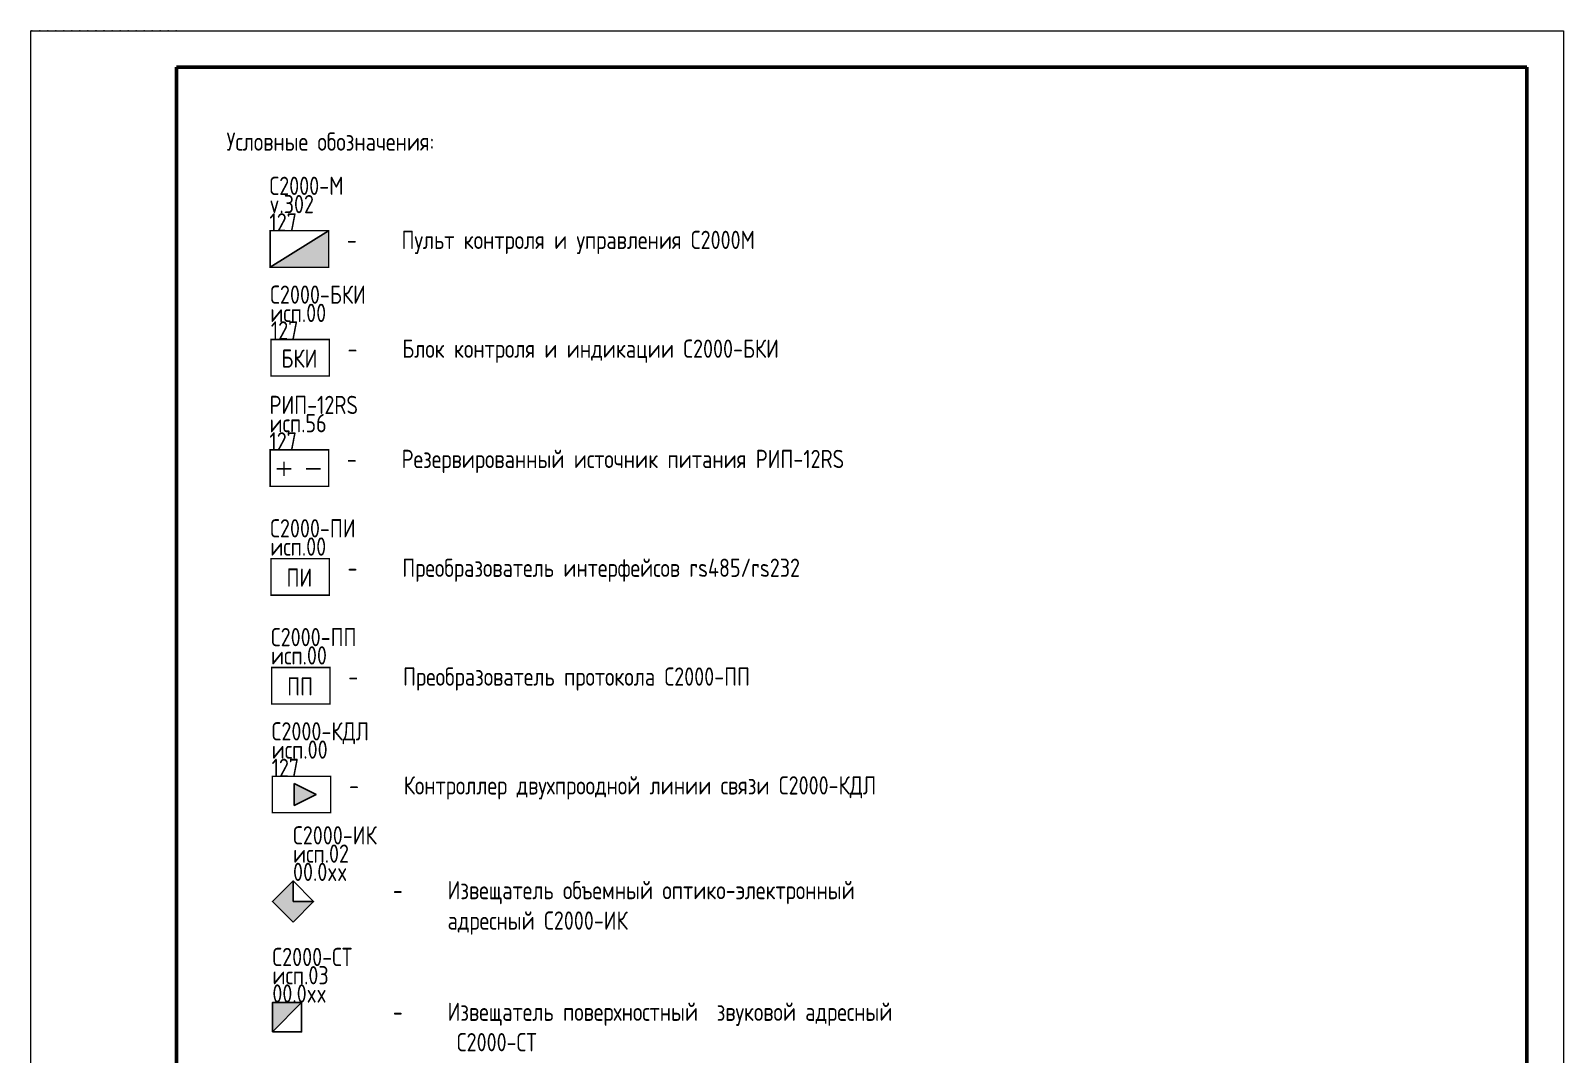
# Paper-space layout 'уго' of a CAD drawing. Header units: millimetres. Extents: x 0 to 210, y 0 to 297.
# Drawn here: x 0 to 210, y 156.8 to 297 of the extents above; entities that cross this region are included whole.
import ezdxf

# ---------------------------------------------------------------- set-up
doc = ezdxf.new("R2010")
doc.units = ezdxf.units.MM
doc.linetypes.add('Точки', pattern=[1, 0, -1])
for name, color, linetype, lineweight in [('Линии перегиба', 7, 'Точки', 9), ('Тонкие линии', 7, 'Continuous', 18), ('Черная_6__С', 7, 'Continuous', 50)]:
    doc.layers.add(name, color=color, linetype=linetype, lineweight=lineweight)
doc.layers.add('Охранная сигнализация', color=5, linetype='Continuous')
doc.styles.add('-ISOCPEUR-', font='ISOCPEUR.TTF', dxfattribs={"width": 0.8, "height": 2.5})

# ---------------------------------------------------------------- blocks, each defined once
blk = doc.blocks.new('*U38')
at = {"const_width": 0.2}
blk.add_lwpolyline([(0.1000001212158281, 0.09999996829662905), (8.100000121215828, 0.09999996829662905), (8.100000121215828, 5.099999968296629), (0.1000001212158281, 5.099999968296629)], close=True, dxfattribs=at)
at = {"insert": (4, 2.5), "char_height": 2.5, "attachment_point": 5, "style": '-ISOCPEUR-'}
blk.add_mtext_dynamic_manual_height_columns('ПП', width=8, gutter_width=10, heights=[0], dxfattribs=at)
at = {"style": '-ISOCPEUR-', "width": 0.8, "flags": 8}
for tag, p in [('TYPE', (0, 8)), ('REV', (0, 5.5))]:
    blk.add_attdef(tag, p, '', height=2.5, dxfattribs=at)
blk = doc.blocks.new('*U18')
at = {"const_width": 0.2}
blk.add_lwpolyline([(0.1000001212158281, 0.09999996829662905), (8.100000121215828, 0.09999996829662905), (8.100000121215828, 5.099999968296629), (0.1000001212158281, 5.099999968296629)], close=True, dxfattribs=at)
at = {"insert": (4, 2.5), "char_height": 2.5, "attachment_point": 5, "style": '-ISOCPEUR-'}
blk.add_mtext_dynamic_manual_height_columns('БКИ', width=8, gutter_width=10, heights=[0], dxfattribs=at)
at = {"style": '-ISOCPEUR-', "width": 0.8, "flags": 8}
for tag, p in [('TYPE', (0, 10)), ('REV', (0, 7.5))]:
    blk.add_attdef(tag, p, '', height=2.5, dxfattribs=at)
at = {"style": '-ISOCPEUR-', "width": 0.8}
blk.add_attdef('ADDR', (0.1000001212158281, 5.099999968296629), '', height=2.5, dxfattribs=at)
blk = doc.blocks.new('*U19')
at = {"const_width": 0.2}
blk.add_lwpolyline([(0.1000001212158281, 0.09999996829662905), (8.100000121215828, 0.09999996829662905), (8.100000121215828, 5.099999968296629), (0.1000001212158281, 5.099999968296629)], close=True, dxfattribs=at)
at = {"insert": (4, 2.5), "char_height": 2.5, "attachment_point": 5, "style": '-ISOCPEUR-'}
blk.add_mtext_dynamic_manual_height_columns('ПИ', width=8, gutter_width=10, heights=[0], dxfattribs=at)
at = {"style": '-ISOCPEUR-', "width": 0.8, "flags": 8}
for tag, p in [('TYPE', (0, 8)), ('REV', (0, 5.5))]:
    blk.add_attdef(tag, p, '', height=2.5, dxfattribs=at)
blk = doc.blocks.new('*U20')
h = blk.add_hatch(color=256)
h.dxf.hatch_style = 1
h.paths.add_polyline_path([(0.1000001212158281, 0.09999996829662905), (8.100000121215828, 0.09999996829662905), (8.100000121215828, 5.099999968296629)])
blk.add_line((0.1000001212158281, 0.09999996829662905), (8.100000121215828, 5.099999968296629))
at = {"const_width": 0.2}
blk.add_lwpolyline([(0.1000001212158281, 0.09999996829662905), (8.100000121215828, 0.09999996829662905), (8.100000121215828, 5.099999968296629), (0.1000001212158281, 5.099999968296629)], close=True, dxfattribs=at)
at = {"style": '-ISOCPEUR-', "width": 0.8, "flags": 8}
for tag, p in [('TYPE', (0, 10)), ('REV', (0, 7.5))]:
    blk.add_attdef(tag, p, '', height=2.5, dxfattribs=at)
at = {"style": '-ISOCPEUR-', "width": 0.8}
blk.add_attdef('ADDR', (0, 5), '', height=2.5, dxfattribs=at)
blk = doc.blocks.new('*U16')
at = {"const_width": 0.2}
blk.add_lwpolyline([(0.1000001212158281, 0.09999996829662905), (8.100000121215828, 0.09999996829662905), (8.100000121215828, 5.099999968296629), (0.1000001212158281, 5.099999968296629)], close=True, dxfattribs=at)
for points in [[(1, 2.5), (3, 2.5)], [(2, 3.5), (2, 1.5)], [(5, 2.5), (7, 2.5)]]:
    blk.add_lwpolyline(points, dxfattribs=at)
at = {"style": '-ISOCPEUR-', "width": 0.8, "flags": 8}
for tag, p in [('TYPE', (0, 10)), ('REV', (0, 7.5))]:
    blk.add_attdef(tag, p, '', height=2.5, dxfattribs=at)
at = {"style": '-ISOCPEUR-', "width": 0.8}
blk.add_attdef('ADDR', (0, 5), '', height=2.5, dxfattribs=at)
blk = doc.blocks.new('*U25')
h = blk.add_hatch(color=256)
h.dxf.hatch_style = 1
h.paths.add_polyline_path([(2.828427124746191, -4.440892098500626e-16), (5.656854249492381, 2.828427124746189), (2.828427124746191, 2.828427124746189), (2.828427124746191, 5.65685424949238), (8.881784197001252e-16, 2.82842712474619)])
for points in [[(2.82842712474619, -3.463824224941973e-16), (5.656854249492381, 2.828427124746189), (2.828427124746191, 5.65685424949238), (4.440892098500626e-16, 2.82842712474619)], [(2.828427124746191, 2.828427124746189), (5.656854249492381, 2.828427124746189), (2.828427124746191, 5.65685424949238), (2.828427124746191, 2.828427124746189)]]:
    blk.add_lwpolyline(points, close=True)
at = {"style": '-ISOCPEUR-', "width": 0.8, "flags": 8}
for tag, p in [('TYPE', (2.828427124746191, 10.65685424949238)), ('REV', (2.828427124746191, 8.15685424949238))]:
    blk.add_attdef(tag, p, '', height=2.5, dxfattribs=at)
at = {"style": '-ISOCPEUR-', "width": 0.8}
blk.add_attdef('ADDR', (2.828427124746191, 5.65685424949238), '', height=2.5, dxfattribs=at)
blk = doc.blocks.new('*U17')
h = blk.add_hatch(color=256)
h.dxf.hatch_style = 1
h.paths.add_polyline_path([(3.100000121215828, 1.099999968296629), (6.100000121215828, 2.599999968296629), (3.100000121215828, 4.099999968296629)])
at = {"const_width": 0.2}
blk.add_lwpolyline([(0.1000001212158281, 0.09999996829662905), (8.100000121215828, 0.09999996829662905), (8.100000121215828, 5.099999968296629), (0.1000001212158281, 5.099999968296629)], close=True, dxfattribs=at)
blk.add_lwpolyline([(3.100000121215828, 4.099999968296629), (6.100000121215828, 2.599999968296629), (6.100000121215828, 2.599999968296629), (3.100000121215828, 1.099999968296629)], close=True)
at = {"style": '-ISOCPEUR-', "width": 0.8, "flags": 8}
for tag, p in [('TYPE', (0, 10)), ('REV', (0, 7.5))]:
    blk.add_attdef(tag, p, '', height=2.5, dxfattribs=at)
at = {"style": '-ISOCPEUR-', "width": 0.8}
blk.add_attdef('ADDR', (0, 5), '', height=2.5, dxfattribs=at)
blk = doc.blocks.new('*U36')
h = blk.add_hatch(color=256)
h.dxf.hatch_style = 1
h.paths.add_polyline_path([(0, 4), (0, 0), (4, 4)])
for points in [[(0, 0), (4, 0), (4, 4), (0, 4)], [(0, 0), (4, 0), (4, 4), (0, 0)]]:
    blk.add_lwpolyline(points, close=True)
at = {"style": '-ISOCPEUR-', "width": 0.8, "flags": 8}
for tag, p in [('TYPE', (0, 9)), ('REV', (0, 6.5))]:
    blk.add_attdef(tag, p, '', height=2.5, dxfattribs=at)
at = {"style": '-ISOCPEUR-', "width": 0.8}
blk.add_attdef('ADDR', (0, 4), '', height=2.5, dxfattribs=at)
blk = doc.blocks.new('Рамка А4p')
at = {"layer": 'Линии перегиба'}
blk.add_line((20.00000000001262, 297.0000000000001), (0, 297.0000000000001), dxfattribs=at)
at = {"layer": 'Тонкие линии', "lineweight": 9}
for p, q in [((0, 297), (0, 2.842170943040401e-14)), ((0, 297), (210, 297)), ((210, 297), (210, 5.684341886080801e-14))]:
    blk.add_line(p, q, dxfattribs=at)
at = {"layer": 'Черная_6__С'}
for p, q in [((20.00000000001262, 291.9999999999997), (20.00000000001262, 4.999999999999943)), ((205, 291.9999999999997), (20.00000000001262, 291.9999999999997)), ((205, 4.999999999999943), (205, 291.9999999999997))]:
    blk.add_line(p, q, dxfattribs=at)

psp = doc.layouts.new('уго')

# ---------------------------------------------------------------- block references
psp.add_blockref('Рамка А4p', (0, 0))
ref = psp.add_blockref('*U20', (32.718069919512, 264.5012030082817))
ref.add_attrib('ADDR', '127', (32.718069919512, 269.5012030082817), dxfattribs={"height": 2.5, "style": '-ISOCPEUR-', "width": 0.8})
ref.add_attrib('TYPE', 'С2000-М', (32.718069919512, 274.5012030082817), dxfattribs={"height": 2.5, "style": '-ISOCPEUR-', "width": 0.8})
ref.add_attrib('REV', 'v.302', (32.718069919512, 272.0012030082817), dxfattribs={"height": 2.5, "style": '-ISOCPEUR-', "width": 0.8})
ref = psp.add_blockref('*U18', (32.81807004072783, 249.6012029765783))
ref.add_attrib('TYPE', 'С2000-БКИ', (32.81807004072783, 259.6012029765783), dxfattribs={"height": 2.5, "style": '-ISOCPEUR-', "width": 0.8})
ref.add_attrib('REV', 'исп.00', (32.81807004072783, 257.1012029765783), dxfattribs={"height": 2.5, "style": '-ISOCPEUR-', "width": 0.8})
ref.add_attrib('ADDR', '127', (32.91807016194366, 254.7012029448749), dxfattribs={"height": 2.5, "style": '-ISOCPEUR-', "width": 0.8})
ref = psp.add_blockref('*U16', (32.718069919512, 234.5012030082817))
ref.add_attrib('ADDR', '127', (32.718069919512, 239.5012030082817), dxfattribs={"height": 2.5, "style": '-ISOCPEUR-', "width": 0.8})
ref.add_attrib('TYPE', 'РИП-12RS', (32.718069919512, 244.5012030082817), dxfattribs={"height": 2.5, "style": '-ISOCPEUR-', "width": 0.8})
ref.add_attrib('REV', 'исп.56', (32.718069919512, 242.0012030082817), dxfattribs={"height": 2.5, "style": '-ISOCPEUR-', "width": 0.8})
ref = psp.add_blockref('*U19', (32.81807004072783, 219.6012029765783))
ref.add_attrib('TYPE', 'С2000-ПИ', (32.81807004072783, 227.6012029765783), dxfattribs={"height": 2.5, "style": '-ISOCPEUR-', "width": 0.8})
ref.add_attrib('REV', 'исп.00', (32.81807004072783, 225.1012029765783), dxfattribs={"height": 2.5, "style": '-ISOCPEUR-', "width": 0.8})
ref = psp.add_blockref('*U38', (32.91807016194366, 204.7012029448749))
ref.add_attrib('TYPE', 'С2000-ПП', (32.91807016194366, 212.7012029448749), dxfattribs={"height": 2.5, "style": '-ISOCPEUR-', "width": 0.8})
ref.add_attrib('REV', 'исп.00', (32.91807016194366, 210.2012029448749), dxfattribs={"height": 2.5, "style": '-ISOCPEUR-', "width": 0.8})
ref = psp.add_blockref('*U17', (33.01807028315949, 189.8012029131716))
ref.add_attrib('ADDR', '127', (33.01807028315949, 194.8012029131716), dxfattribs={"height": 2.5, "style": '-ISOCPEUR-', "width": 0.8})
ref.add_attrib('TYPE', 'С2000-КДЛ', (33.01807028315949, 199.8012029131716), dxfattribs={"height": 2.5, "style": '-ISOCPEUR-', "width": 0.8})
ref.add_attrib('REV', 'исп.00', (33.01807028315949, 197.3012029131716), dxfattribs={"height": 2.5, "style": '-ISOCPEUR-', "width": 0.8})
at = {"layer": 'Охранная сигнализация'}
ref = psp.add_blockref('*U25', (33.11807040437532, 174.9012028814682), dxfattribs=at)
ref.add_attrib('ADDR', '00.0xx', (35.9464975291215, 180.5580571309606), dxfattribs={"layer": '0', "height": 2.5, "style": '-ISOCPEUR-', "width": 0.8})
ref.add_attrib('TYPE', 'С2000-ИК', (35.9464975291215, 185.5580571309606), dxfattribs={"layer": '0', "height": 2.5, "style": '-ISOCPEUR-', "width": 0.8})
ref.add_attrib('REV', 'исп.02', (35.9464975291215, 183.0580571309606), dxfattribs={"layer": '0', "height": 2.5, "style": '-ISOCPEUR-', "width": 0.8})
ref = psp.add_blockref('*U36', (33.11807040437532, 159.9012028814682), dxfattribs=at)
ref.add_attrib('ADDR', '00.0xx', (33.11807040437532, 163.9012028814682), dxfattribs={"layer": '0', "height": 2.5, "style": '-ISOCPEUR-', "width": 0.8})
ref.add_attrib('TYPE', 'С2000-СТ', (33.11807040437532, 168.9012028814682), dxfattribs={"layer": '0', "height": 2.5, "style": '-ISOCPEUR-', "width": 0.8})
ref.add_attrib('REV', 'исп.03', (33.11807040437532, 166.4012028814682), dxfattribs={"layer": '0', "height": 2.5, "style": '-ISOCPEUR-', "width": 0.8})

# ---------------------------------------------------------------- texts
at = {"char_height": 2.5, "attachment_point": 1, "style": '-ISOCPEUR-'}
for s, width, insert in [('\\pi-7.5,l10,t10;Условные обозначения:', 71.59259157943416, (24.34590519531588, 283.0616201312642)), ('\\pi-7.5,l10,t10;-^IПульт контроля и управления С2000М', 71.59259157943416, (40.81807004072783, 269.6012029765783)), ('\\pi-7.5,l10,t10;-^IБлок контроля и индикации С2000-БКИ', 80.89962893551547, (40.91807016194366, 254.7012029448749)), ('\\pi-7.5,l10,t10;-^IРезервированный источник питания РИП-12RS', 99.2750591214699, (40.81807004072783, 239.6012029765783)), ('\\pi-7.5,l10,t10;-^IПреобразователь интерфейсов rs485/rs232', 99.2750591214699, (40.91807016194366, 224.7012029448749)), ('\\pi-7.5,l10,t10;-^IПреобразователь протокола С2000-ПП', 99.2750591214699, (41.01807028315949, 209.8012029131716)), ('\\pi-7.5,l10,t10;-^IКонтроллер двухпроодной линии связи С2000-КДЛ', 99.2750591214699, (41.11807040437532, 194.9012028814682)), ('\\pi-7.5,l10,t10;-^IИзвещатель объемный оптико-электронный адресный С2000-ИК', 71.59259157943416, (47.11807068658797, 180.5580571309606)), ('\\pi-7.5,l10,t10;-^IИзвещатель поверхностный  звуковой адресный  С2000-СТ', 71.59259157943416, (47.11807068658797, 163.9012028814682))]:
    psp.add_mtext_dynamic_manual_height_columns(s, width=width, gutter_width=12.5, heights=[0], dxfattribs=dict(at, insert=insert))

doc.saveas('drawing.dxf')
